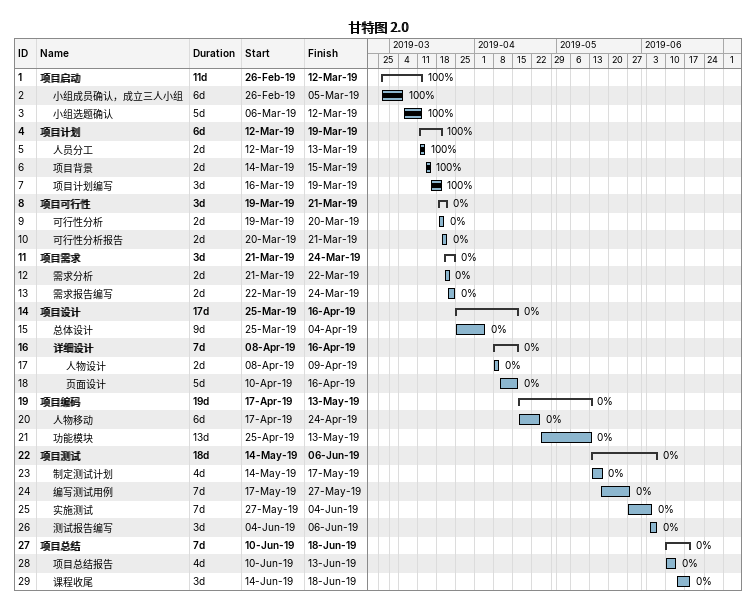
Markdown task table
甘特图 2.0

| ID | Level | Task | Duration | Start | Finish | % complete |
|---|---|---|---|---|---|---|
| 1 | 1 | **项目启动** | 11d | 2019-02-26 | 2019-03-12 | 100 |
| 2 | 2 | 小组成员确认，成立三人小组 | 6d | 2019-02-26 | 2019-03-05 | 100 |
| 3 | 2 | 小组选题确认 | 5d | 2019-03-06 | 2019-03-12 | 100 |
| 4 | 1 | **项目计划** | 6d | 2019-03-12 | 2019-03-19 | 100 |
| 5 | 2 | 人员分工 | 2d | 2019-03-12 | 2019-03-13 | 100 |
| 6 | 2 | 项目背景 | 2d | 2019-03-14 | 2019-03-15 | 100 |
| 7 | 2 | 项目计划编写 | 3d | 2019-03-16 | 2019-03-19 | 100 |
| 8 | 1 | **项目可行性** | 3d | 2019-03-19 | 2019-03-21 | 0 |
| 9 | 2 | 可行性分析 | 2d | 2019-03-19 | 2019-03-20 | 0 |
| 10 | 2 | 可行性分析报告 | 2d | 2019-03-20 | 2019-03-21 | 0 |
| 11 | 1 | **项目需求** | 3d | 2019-03-21 | 2019-03-24 | 0 |
| 12 | 2 | 需求分析 | 2d | 2019-03-21 | 2019-03-22 | 0 |
| 13 | 2 | 需求报告编写 | 2d | 2019-03-22 | 2019-03-24 | 0 |
| 14 | 1 | **项目设计** | 17d | 2019-03-25 | 2019-04-16 | 0 |
| 15 | 2 | 总体设计 | 9d | 2019-03-25 | 2019-04-04 | 0 |
| 16 | 2 | **详细设计** | 7d | 2019-04-08 | 2019-04-16 | 0 |
| 17 | 3 | 人物设计 | 2d | 2019-04-08 | 2019-04-09 | 0 |
| 18 | 3 | 页面设计 | 5d | 2019-04-10 | 2019-04-16 | 0 |
| 19 | 1 | **项目编码** | 19d | 2019-04-17 | 2019-05-13 | 0 |
| 20 | 2 | 人物移动 | 6d | 2019-04-17 | 2019-04-24 | 0 |
| 21 | 2 | 功能模块 | 13d | 2019-04-25 | 2019-05-13 | 0 |
| 22 | 1 | **项目测试** | 18d | 2019-05-14 | 2019-06-06 | 0 |
| 23 | 2 | 制定测试计划 | 4d | 2019-05-14 | 2019-05-17 | 0 |
| 24 | 2 | 编写测试用例 | 7d | 2019-05-17 | 2019-05-27 | 0 |
| 25 | 2 | 实施测试 | 7d | 2019-05-27 | 2019-06-04 | 0 |
| 26 | 2 | 测试报告编写 | 3d | 2019-06-04 | 2019-06-06 | 0 |
| 27 | 1 | **项目总结** | 7d | 2019-06-10 | 2019-06-18 | 0 |
| 28 | 2 | 项目总结报告 | 4d | 2019-06-10 | 2019-06-13 | 0 |
| 29 | 2 | 课程收尾 | 3d | 2019-06-14 | 2019-06-18 | 0 |
